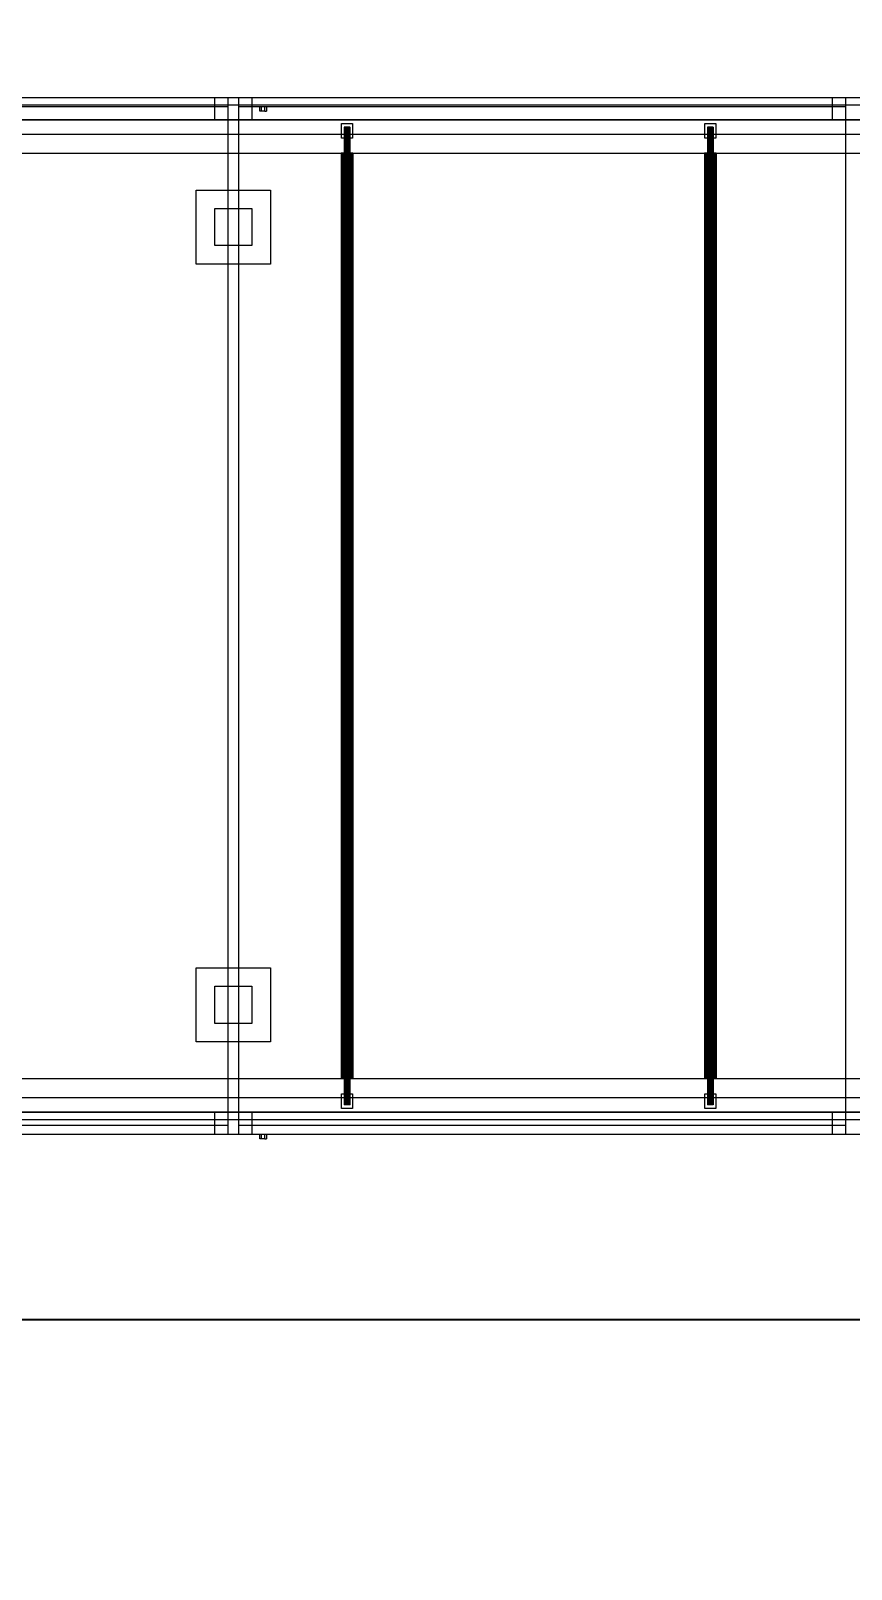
# Model space of a CAD drawing. Header units: millimetres. Extents: x -191664 to 191490, y -197311 to 10263.
# Drawn here: x 13892 to 16105, y -133274 to -129120 of the extents above; entities that cross this region are included whole.
import ezdxf

# ---------------------------------------------------------------- set-up
doc = ezdxf.new("R2010")
doc.units = ezdxf.units.MM
for name, color, linetype, lineweight in [('COTAS_O', 1, 'Continuous', 0), ('DET_secador_superior', 7, 'Continuous', 0), ('R15_COTAS_TRANSPORTE_P', 1, 'Continuous', 0)]:
    doc.layers.add(name, color=color, linetype=linetype, lineweight=lineweight)
doc.dimstyles.new('PLANTA_20', dxfattribs={"dimtxt": 50, "dimasz": 30, "dimexe": 30, "dimexo": 16, "dimgap": 20, "dimtad": 1, "dimtih": 1, "dimtoh": 1, "dimdec": 1, "dimzin": 0, "dimdsep": 46, "dimcen": 0.09, "dimadec": 0, "dimazin": 0, "dimtfac": 1, "dimtdec": 4, "dimtofl": 0, "dimtmove": 0, "dimatfit": 3, "dimfxl": 1, "dimtolj": 1, "dimtzin": 0, "dimarcsym": 0})

# ---------------------------------------------------------------- blocks, each defined once
blk = doc.blocks.new('*D93')
at = {"layer": 'COTAS_O', "color": 0, "lineweight": -2, "transparency": 16777216}
for p, q in [((1104.7, -132116), (1104.7, -132630)), ((21104.7, -132116), (21104.7, -132630)), ((1134.7, -132600), (21074.7, -132600))]:
    blk.add_line(p, q, dxfattribs=at)
at = {"layer": 'COTAS_O', "color": 0, "transparency": 16777216}
for points in [[(1134.7, -132595), (1134.7, -132605), (1104.7, -132600)], [(21074.7, -132595), (21074.7, -132605), (21104.7, -132600)]]:
    blk.add_solid(points, dxfattribs=at)
at = {"layer": 'Defpoints', "color": 0, "transparency": 16777216}
for p in [(1104.7, -132100), (21104.7, -132100), (21104.7, -132600)]:
    blk.add_point(p, dxfattribs=at)
blk = doc.blocks.new('*D133')
at = {"layer": 'Defpoints', "color": 0, "transparency": 16777216}
for p in [(439.7, -194148), (217.9, -194406.1), (-500, -194490), (-500, -194490), (500, -194490)]:
    blk.add_point(p, dxfattribs=at)
at = {"layer": 'R15_COTAS_TRANSPORTE_P', "color": 0, "lineweight": -2, "transparency": 16777216}
blk.add_arc((-500, -194490), 722.8, 2.3783, 17.6217, dxfattribs=at)
at = {"layer": 'R15_COTAS_TRANSPORTE_P', "color": 0, "transparency": 16777216}
for points in [[(184.1, -194272.8), (193.6, -194269.6), (179.2, -194242.8)], [(227.1, -194459.9), (217.2, -194460.1), (222.8, -194490)]]:
    blk.add_solid(points, dxfattribs=at)

msp = doc.modelspace()

# ---------------------------------------------------------------- linework, layer by layer
at = {"layer": 'DET_secador_superior', "color": 9, "true_color": 0xb8c6c1}
for p, q in [((1104.71, -129300), (20854.71, -129300)), ((14423.05, -129325), (14423.05, -132075)), ((14453.05, -132075), (14453.05, -129325)), ((16089.71, -129325), (16089.71, -132075)), ((20854.71, -132100), (1104.71, -132100))]:
    msp.add_line(p, q, dxfattribs=at)
at = {"layer": 'DET_secador_superior', "color": 251, "true_color": 0x536a64}
for p, q in [((1104.71, -129300), (21104.71, -129300)), ((14388.05, -129360), (14388.05, -129300)), ((14388.05, -129300), (14488.05, -129300)), ((14488.05, -129300), (14488.05, -129360)), ((16054.71, -129360), (16054.71, -129300)), ((16054.71, -129300), (16154.71, -129300)), ((1104.71, -129320), (21104.71, -129320)), ((21104.71, -129360), (1104.71, -129360)), ((14488.05, -129360), (14388.05, -129360)), ((16154.71, -129360), (16054.71, -129360)), ((14388.05, -129700), (14388.05, -129600)), ((14388.05, -129600), (14488.05, -129600)), ((14488.05, -129600), (14488.05, -129700)), ((14488.05, -129700), (14388.05, -129700)), ((14388.05, -131800), (14388.05, -131700)), ((14388.05, -131700), (14488.05, -131700)), ((14488.05, -131700), (14488.05, -131800)), ((14488.05, -131800), (14388.05, -131800)), ((1104.71, -132040), (21104.71, -132040)), ((1104.71, -132060), (21104.71, -132060)), ((14388.05, -132100), (14388.05, -132040)), ((14388.05, -132040), (14488.05, -132040)), ((14488.05, -132040), (14488.05, -132100)), ((16054.71, -132100), (16054.71, -132040)), ((16054.71, -132040), (16154.71, -132040)), ((21104.71, -132100), (1104.71, -132100)), ((14488.05, -132100), (14388.05, -132100)), ((16154.71, -132100), (16054.71, -132100))]:
    msp.add_line(p, q, dxfattribs=at)
at = {"layer": 'DET_secador_superior', "color": 254, "true_color": 0xd8e0dc}
for p, q in [((12786.38, -129300), (14423.05, -129300)), ((14423.05, -129300), (14423.05, -129325)), ((14453.05, -129325), (14453.05, -129300)), ((14453.05, -129300), (16089.71, -129300)), ((16089.71, -129300), (16089.71, -129325)), ((14423.05, -129325), (12786.38, -129325)), ((16089.71, -129325), (14453.05, -129325)), ((12786.38, -132075), (14423.05, -132075)), ((14423.05, -132100), (12786.38, -132100)), ((14423.05, -132075), (14423.05, -132100)), ((14453.05, -132100), (14453.05, -132075)), ((14453.05, -132075), (16089.71, -132075)), ((16089.71, -132100), (14453.05, -132100)), ((16089.71, -132075), (16089.71, -132100))]:
    msp.add_line(p, q, dxfattribs=at)
at = {"layer": 'DET_secador_superior', "color": 8, "true_color": 0x617680}
for p, q in [((1454.71, -129360), (20754.71, -129360)), ((20754.71, -129400), (1454.71, -129400)), ((14729.71, -129410), (14729.71, -129370)), ((14729.71, -129370), (14759.71, -129370)), ((14759.71, -129370), (14759.71, -129410)), ((15709.71, -129410), (15709.71, -129370)), ((15709.71, -129370), (15739.71, -129370)), ((15739.71, -129370), (15739.71, -129410)), ((14759.71, -129410), (14729.71, -129410)), ((15739.71, -129410), (15709.71, -129410)), ((1454.71, -132000), (20754.71, -132000)), ((14729.71, -132030), (14729.71, -131990)), ((14729.71, -131990), (14759.71, -131990)), ((14759.71, -131990), (14759.71, -132030)), ((15709.71, -132030), (15709.71, -131990)), ((15709.71, -131990), (15739.71, -131990)), ((15739.71, -131990), (15739.71, -132030)), ((20754.71, -132040), (1454.71, -132040)), ((14759.71, -132030), (14729.71, -132030)), ((15739.71, -132030), (15709.71, -132030))]:
    msp.add_line(p, q, dxfattribs=at)
at = {"layer": 'DET_secador_superior', "color": 43, "true_color": 0xe7bf45}
for p, q in [((14513.55, -129325), (14509.05, -129325)), ((14509.05, -129337), (14509.05, -129325)), ((14513.55, -129337), (14509.05, -129337)), ((14522.55, -129325), (14513.55, -129325)), ((14513.55, -129337), (14513.55, -129325)), ((14522.55, -129337), (14513.55, -129337)), ((14527.05, -129325), (14522.55, -129325)), ((14522.55, -129337), (14522.55, -129325)), ((14522.55, -129337), (14527.05, -129337)), ((14527.05, -129325), (14527.05, -129337)), ((14513.55, -132100), (14509.05, -132100)), ((14509.05, -132112), (14509.05, -132100)), ((14522.55, -132100), (14513.55, -132100)), ((14513.55, -132112), (14513.55, -132100)), ((14527.05, -132100), (14522.55, -132100)), ((14522.55, -132112), (14522.55, -132100)), ((14527.05, -132100), (14527.05, -132112)), ((14513.55, -132112), (14509.05, -132112)), ((14522.55, -132112), (14513.55, -132112)), ((14522.55, -132112), (14527.05, -132112))]:
    msp.add_line(p, q, dxfattribs=at)
at = {"layer": 'DET_secador_superior', "color": 253, "true_color": 0xa4b0b5}
for p, q in [((14736.98, -129380), (14736.71, -129380)), ((14736.71, -129380), (14736.71, -132020)), ((14737.78, -129380), (14736.98, -129380)), ((14736.98, -129380), (14736.98, -132020)), ((14739.06, -129380), (14737.78, -129380)), ((14737.78, -129380), (14737.78, -132020)), ((14740.71, -129380), (14739.06, -129380)), ((14739.06, -129380), (14739.06, -132020)), ((14742.64, -129380), (14740.71, -129380)), ((14740.71, -129380), (14740.71, -132020)), ((14744.71, -129380), (14742.64, -129380)), ((14742.64, -129380), (14742.64, -132020)), ((14746.78, -129380), (14744.71, -129380)), ((14744.71, -129380), (14744.71, -132020)), ((14748.71, -129380), (14746.78, -129380)), ((14746.78, -129380), (14746.78, -132020)), ((14750.37, -129380), (14748.71, -129380)), ((14748.71, -129380), (14748.71, -132020)), ((14751.64, -129380), (14750.37, -129380)), ((14750.37, -129380), (14750.37, -132020)), ((14752.44, -129380), (14751.64, -129380)), ((14751.64, -129380), (14751.64, -132020)), ((14752.44, -129380), (14752.71, -129380)), ((14752.44, -129380), (14752.44, -132020)), ((14752.71, -132020), (14752.71, -129380)), ((15716.98, -129380), (15716.71, -129380)), ((15716.71, -129380), (15716.71, -132020)), ((15717.78, -129380), (15716.98, -129380)), ((15716.98, -129380), (15716.98, -132020)), ((15719.06, -129380), (15717.78, -129380)), ((15717.78, -129380), (15717.78, -132020)), ((15720.71, -129380), (15719.06, -129380)), ((15719.06, -129380), (15719.06, -132020)), ((15722.64, -129380), (15720.71, -129380)), ((15720.71, -129380), (15720.71, -132020)), ((15724.71, -129380), (15722.64, -129380)), ((15722.64, -129380), (15722.64, -132020)), ((15726.78, -129380), (15724.71, -129380)), ((15724.71, -129380), (15724.71, -132020)), ((15728.71, -129380), (15726.78, -129380)), ((15726.78, -129380), (15726.78, -132020)), ((15730.37, -129380), (15728.71, -129380)), ((15728.71, -129380), (15728.71, -132020)), ((15731.64, -129380), (15730.37, -129380)), ((15730.37, -129380), (15730.37, -132020)), ((15732.44, -129380), (15731.64, -129380)), ((15731.64, -129380), (15731.64, -132020)), ((15732.44, -129380), (15732.71, -129380)), ((15732.44, -129380), (15732.44, -132020)), ((15732.71, -132020), (15732.71, -129380)), ((14729.26, -129450), (14728.71, -129450)), ((14728.71, -129450), (14728.71, -131950)), ((14730.86, -129450), (14729.26, -129450)), ((14729.26, -129450), (14729.26, -131950)), ((14733.4, -129450), (14730.86, -129450)), ((14730.86, -129450), (14730.86, -131950)), ((14736.71, -129450), (14733.4, -129450)), ((14733.4, -129450), (14733.4, -131950)), ((14740.57, -129450), (14736.71, -129450)), ((14736.71, -129450), (14736.71, -131950)), ((14744.71, -129450), (14740.57, -129450)), ((14740.57, -129450), (14740.57, -131950)), ((14748.85, -129450), (14744.71, -129450)), ((14744.71, -129450), (14744.71, -131950)), ((14752.71, -129450), (14748.85, -129450)), ((14748.85, -129450), (14748.85, -131950)), ((14756.03, -129450), (14752.71, -129450)), ((14752.71, -129450), (14752.71, -131950)), ((14758.57, -129450), (14756.03, -129450)), ((14756.03, -129450), (14756.03, -131950)), ((14760.17, -129450), (14758.57, -129450)), ((14758.57, -129450), (14758.57, -131950)), ((14760.17, -129450), (14760.71, -129450)), ((14760.17, -129450), (14760.17, -131950)), ((14760.71, -131950), (14760.71, -129450)), ((15709.26, -129450), (15708.71, -129450)), ((15708.71, -129450), (15708.71, -131950)), ((15710.86, -129450), (15709.26, -129450)), ((15709.26, -129450), (15709.26, -131950)), ((15713.4, -129450), (15710.86, -129450)), ((15710.86, -129450), (15710.86, -131950)), ((15716.71, -129450), (15713.4, -129450)), ((15713.4, -129450), (15713.4, -131950)), ((15720.57, -129450), (15716.71, -129450)), ((15716.71, -129450), (15716.71, -131950)), ((15724.71, -129450), (15720.57, -129450)), ((15720.57, -129450), (15720.57, -131950)), ((15728.85, -129450), (15724.71, -129450)), ((15724.71, -129450), (15724.71, -131950)), ((15732.71, -129450), (15728.85, -129450)), ((15728.85, -129450), (15728.85, -131950)), ((15736.03, -129450), (15732.71, -129450)), ((15732.71, -129450), (15732.71, -131950)), ((15738.57, -129450), (15736.03, -129450)), ((15736.03, -129450), (15736.03, -131950)), ((15740.17, -129450), (15738.57, -129450)), ((15738.57, -129450), (15738.57, -131950)), ((15740.17, -129450), (15740.71, -129450)), ((15740.17, -129450), (15740.17, -131950)), ((15740.71, -131950), (15740.71, -129450)), ((14729.26, -131950), (14728.71, -131950)), ((14730.86, -131950), (14729.26, -131950)), ((14733.4, -131950), (14730.86, -131950)), ((14736.71, -131950), (14733.4, -131950)), ((14740.57, -131950), (14736.71, -131950)), ((14744.71, -131950), (14740.57, -131950)), ((14748.85, -131950), (14744.71, -131950)), ((14752.71, -131950), (14748.85, -131950)), ((14756.03, -131950), (14752.71, -131950)), ((14758.57, -131950), (14756.03, -131950)), ((14760.17, -131950), (14758.57, -131950)), ((14760.71, -131950), (14760.17, -131950)), ((15709.26, -131950), (15708.71, -131950)), ((15710.86, -131950), (15709.26, -131950)), ((15713.4, -131950), (15710.86, -131950)), ((15716.71, -131950), (15713.4, -131950)), ((15720.57, -131950), (15716.71, -131950)), ((15724.71, -131950), (15720.57, -131950)), ((15728.85, -131950), (15724.71, -131950)), ((15732.71, -131950), (15728.85, -131950)), ((15736.03, -131950), (15732.71, -131950)), ((15738.57, -131950), (15736.03, -131950)), ((15740.17, -131950), (15738.57, -131950)), ((15740.71, -131950), (15740.17, -131950)), ((14736.98, -132020), (14736.71, -132020)), ((14737.78, -132020), (14736.98, -132020)), ((14739.06, -132020), (14737.78, -132020)), ((14740.71, -132020), (14739.06, -132020)), ((14742.64, -132020), (14740.71, -132020)), ((14744.71, -132020), (14742.64, -132020)), ((14746.78, -132020), (14744.71, -132020)), ((14748.71, -132020), (14746.78, -132020)), ((14750.37, -132020), (14748.71, -132020)), ((14751.64, -132020), (14750.37, -132020)), ((14752.44, -132020), (14751.64, -132020)), ((14752.71, -132020), (14752.44, -132020)), ((15716.98, -132020), (15716.71, -132020)), ((15717.78, -132020), (15716.98, -132020)), ((15719.06, -132020), (15717.78, -132020)), ((15720.71, -132020), (15719.06, -132020)), ((15722.64, -132020), (15720.71, -132020)), ((15724.71, -132020), (15722.64, -132020)), ((15726.78, -132020), (15724.71, -132020)), ((15728.71, -132020), (15726.78, -132020)), ((15730.37, -132020), (15728.71, -132020)), ((15731.64, -132020), (15730.37, -132020)), ((15732.44, -132020), (15731.64, -132020)), ((15732.71, -132020), (15732.44, -132020))]:
    msp.add_line(p, q, dxfattribs=at)
at = {"layer": 'DET_secador_superior', "color": 8, "true_color": 0x727f77}
for p, q in [((1554.71, -129450), (20654.71, -129450)), ((20654.71, -131950), (1554.71, -131950))]:
    msp.add_line(p, q, dxfattribs=at)
at = {"layer": 'DET_secador_superior', "color": 252, "true_color": 0x798e91}
for p, q in [((14338.05, -129750), (14338.05, -129550)), ((14338.05, -129550), (14538.05, -129550)), ((14538.05, -129550), (14538.05, -129750)), ((14538.05, -129750), (14338.05, -129750)), ((14338.05, -131850), (14338.05, -131650)), ((14338.05, -131650), (14538.05, -131650)), ((14538.05, -131650), (14538.05, -131850)), ((14538.05, -131850), (14338.05, -131850))]:
    msp.add_line(p, q, dxfattribs=at)

# ---------------------------------------------------------------- dimensions: what is measured, and where the dimension line sits
at = {"layer": 'COTAS_O'}
dim = msp.add_aligned_dim(p1=(1104.71, -132100), p2=(21104.71, -132100), distance=-500, text='<> O', dimstyle='PLANTA_20', dxfattribs=at)
dim.commit()
dim.dimension.update_dxf_attribs({"geometry": '*D93', "text_midpoint": (11104.71, -132600)})
at = {"layer": 'R15_COTAS_TRANSPORTE_P'}
dim = msp.add_angular_dim_2l(base=(217.89, -194406.09), line1=((-500, -194490), (500, -194490)), line2=((-500, -194490), (439.69, -194147.98)), dimstyle='PLANTA_20', dxfattribs=at)
dim.commit()
dim.dimension.update_dxf_attribs({"geometry": '*D133', "text_midpoint": (191490.46, -33543.69)})

doc.saveas('drawing.dxf')
